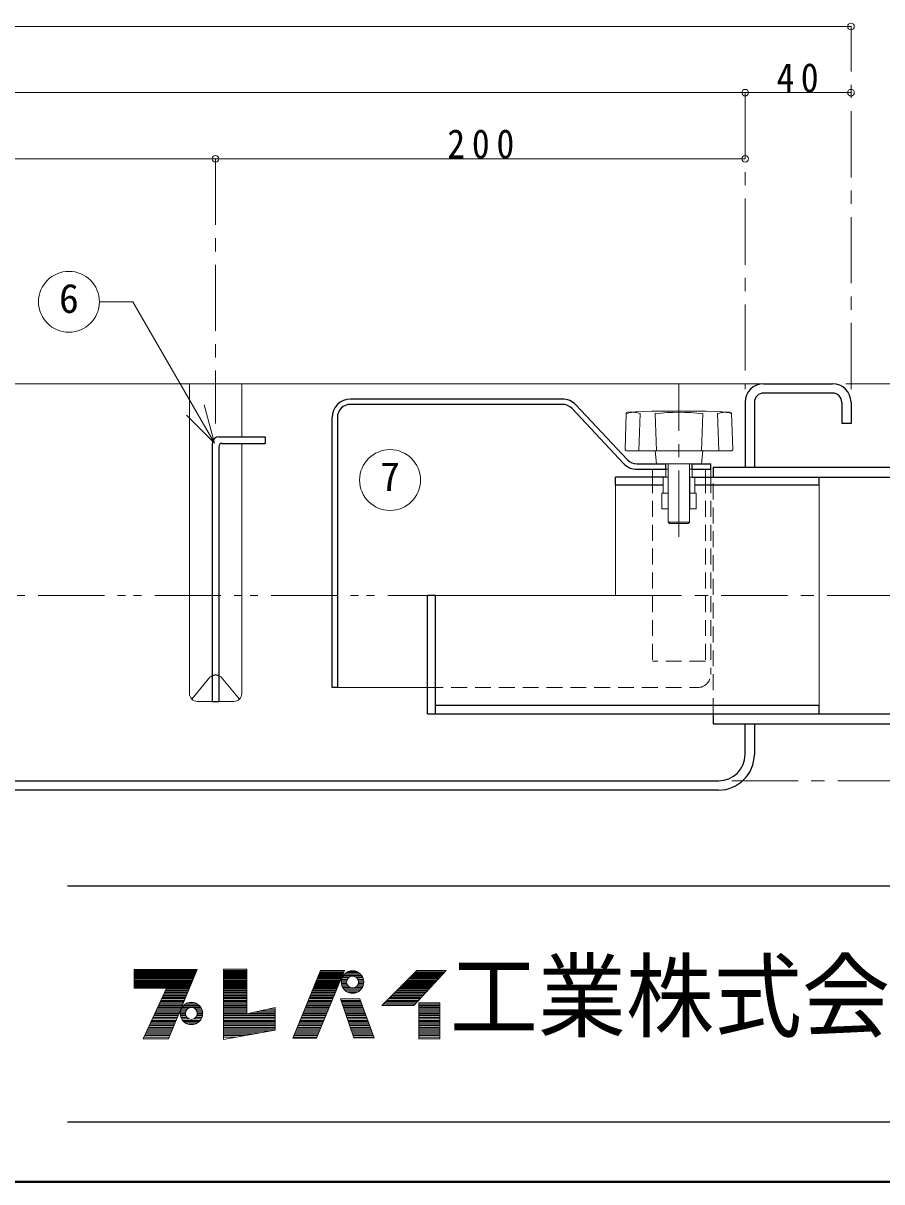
# Model space of a CAD drawing. Units: millimetres at full size, sheet at 1:5. Extents: x -1061 to 964, y -679 to 726.
# Drawn here: x -65.6 to 258.7, y -679 to -241.3 of the extents above; entities that cross this region are included whole.
import ezdxf
from ezdxf.enums import TextEntityAlignment as Align

# ---------------------------------------------------------------- set-up
doc = ezdxf.new("R2010")
doc.units = ezdxf.units.MM
doc.header["$LTSCALE"] = 5
doc.header["$PDMODE"] = 32
doc.header["$PDSIZE"] = 2.5
for name, pattern in [('CHAIN1', [8, 5, -1, 1, -1]), ('DASHED1', [1.8, 1.2, -0.6]), ('DOUBLE_CHAIN1', [8.8, 5, -1, 0.6, -0.6, 0.6, -1])]:
    doc.linetypes.add(name, pattern=pattern)
doc.layers.add('0-0', color=4, linetype='Continuous', lineweight=9)
doc.styles.add('ＭＳ ゴシック', font='')
doc.styles.get('ＭＳ ゴシック').set_extended_font_data('MS Gothic')

msp = doc.modelspace()

# ---------------------------------------------------------------- linework, layer by layer
at = {"layer": '0-0'}
for p, q in [((-632.901, -242.543), (247.099, -242.543)), ((-592.901, -267.543), (207.099, -267.543)), ((207.099, -267.543), (247.099, -267.543)), ((-597.901, -377.543), (214.099, -377.543)), ((158.099, -457.543), (158.099, -415.818)), ((178.099, -412.818), (177.999, -412.818)), ((186.199, -412.818), (186.099, -412.818)), ((90.099, -457.543), (158.099, -457.543))]:
    msp.add_line(p, q, dxfattribs=at)
at = {"layer": '0-0', "linetype": 'CHAIN1'}
for p, q in [((247.099, -379.543), (247.099, -242.543)), ((207.099, -267.543), (207.099, -379.543)), ((7.099, -292.543), (7.099, -392.543)), ((182.099, -435.318), (182.099, -377.818)), ((245.099, -377.543), (397.099, -377.543)), ((158.099, -457.543), (372.099, -457.543)), ((202.099, -527.543), (397.099, -527.543))]:
    msp.add_line(p, q, dxfattribs=at)
at = {"layer": '0-0', "color": 7, "lineweight": 18}
for p, q in [((-2.803, -494.543), (-2.803, -377.543)), ((17.002, -377.543), (17.002, -397.543)), ((6.704, -399.993), (-3.903, -389.386)), ((6.704, -399.993), (2.822, -385.504)), ((162.232, -388.753), (161.748, -402.3)), ((162.708, -388.271), (171.859, -387.83)), ((166.976, -402.818), (167.476, -388.818)), ((191.858, -387.818), (172.34, -387.818)), ((173.11, -388.818), (173.61, -402.818)), ((191.089, -388.818), (190.589, -402.818)), ((201.491, -388.271), (192.34, -387.83)), ((197.222, -402.818), (196.722, -388.818)), ((201.967, -388.753), (202.451, -402.3)), ((17.002, -400.043), (17.002, -494.543)), ((201.951, -402.818), (162.248, -402.818)), ((173.099, -402.818), (173.599, -407.818)), ((191.099, -402.818), (190.599, -407.818)), ((172.099, -412.818), (172.099, -409.818)), ((187.099, -407.818), (177.099, -407.818)), ((177.099, -409.818), (178.099, -409.818)), ((177.099, -409.818), (177.099, -412.818)), ((178.099, -429.818), (178.099, -407.818)), ((186.099, -429.818), (186.099, -407.818)), ((186.099, -409.818), (187.099, -409.818)), ((187.099, -409.818), (187.099, -412.818)), ((192.099, -412.818), (192.099, -409.818)), ((194.099, -412.818), (194.099, -409.818)), ((176.099, -418.818), (176.099, -412.818)), ((177.099, -412.818), (177.999, -412.818)), ((177.999, -424.818), (177.999, -412.818)), ((186.199, -412.818), (187.099, -412.818)), ((186.199, -424.818), (186.199, -412.818)), ((188.099, -418.818), (188.099, -412.818)), ((235.099, -502.268), (235.099, -412.818)), ((175.599, -418.818), (176.099, -418.818)), ((175.599, -424.818), (175.599, -418.818)), ((188.099, -418.818), (188.599, -418.818)), ((188.599, -424.818), (188.599, -418.818)), ((175.599, -424.818), (177.999, -424.818)), ((186.199, -424.818), (188.599, -424.818)), ((178.099, -429.818), (186.099, -429.818)), ((178.099, -429.818), (178.599, -430.318)), ((178.599, -430.318), (185.599, -430.318)), ((185.599, -430.318), (186.099, -429.818)), ((-1.929, -496.66), (4.968, -488.432)), ((16.128, -496.66), (9.231, -488.432)), ((87.099, -492.318), (53.099, -492.318)), ((14.002, -497.543), (0.197, -497.543)), ((-23.686, -599.143), (0.018, -599.143)), ((-23.686, -599.353), (-0.069, -599.353)), ((-23.686, -599.668), (-0.199, -599.668)), ((-10.666, -624.973), (0.149, -598.828)), ((10.124, -598.723), (10.124, -625.288)), ((18.839, -598.723), (10.124, -598.723)), ((10.124, -599.143), (18.839, -599.143)), ((10.124, -599.353), (18.839, -599.353)), ((10.124, -599.668), (18.839, -599.668)), ((46.769, -599.248), (36.269, -624.763)), ((45.194, -624.763), (55.799, -599.248)), ((46.596, -599.668), (55.624, -599.668)), ((46.769, -599.248), (55.799, -599.248)), ((57.12, -599.668), (60.567, -599.668)), ((81.944, -612.478), (94.229, -599.248)), ((82.679, -599.668), (93.839, -599.668)), ((-23.686, -599.983), (-0.329, -599.983)), ((-23.686, -600.298), (-0.459, -600.298)), ((-23.686, -600.718), (-0.633, -600.718)), ((-0.763, -601.033), (-23.686, -601.033)), ((-23.686, -601.348), (-0.894, -601.348)), ((-23.686, -601.663), (-1.024, -601.663)), ((-23.686, -601.978), (-1.154, -601.978)), ((-23.686, -602.293), (-1.285, -602.293)), ((-23.686, -602.503), (-1.372, -602.503)), ((-23.686, -602.923), (-1.545, -602.923)), ((-23.686, -603.238), (-1.676, -603.238)), ((-23.686, -603.553), (-1.806, -603.553)), ((-23.686, -603.868), (-1.936, -603.868)), ((10.124, -599.983), (18.839, -599.983)), ((10.124, -600.298), (18.839, -600.298)), ((10.124, -600.718), (18.839, -600.718)), ((10.124, -601.033), (18.839, -601.033)), ((10.124, -601.348), (18.839, -601.348)), ((10.124, -601.663), (18.839, -601.663)), ((10.124, -601.978), (18.839, -601.978)), ((10.124, -602.293), (18.839, -602.293)), ((10.124, -602.503), (18.839, -602.503)), ((10.124, -602.923), (18.839, -602.923)), ((10.124, -603.238), (18.839, -603.238)), ((10.124, -603.553), (18.839, -603.553)), ((10.124, -603.868), (18.839, -603.868)), ((44.879, -603.868), (53.878, -603.868)), ((44.997, -603.553), (54.009, -603.553)), ((45.127, -603.238), (54.14, -603.238)), ((45.256, -602.923), (54.271, -602.923)), ((45.429, -602.503), (54.446, -602.503)), ((45.516, -602.293), (54.533, -602.293)), ((45.645, -601.978), (54.664, -601.978)), ((45.775, -601.663), (54.795, -601.663)), ((45.904, -601.348), (54.926, -601.348)), ((46.034, -601.033), (55.057, -601.033)), ((46.164, -600.718), (55.188, -600.718)), ((46.337, -600.298), (55.362, -600.298)), ((46.466, -599.983), (55.484, -599.983)), ((54.594, -603.553), (56.594, -603.553)), ((54.614, -603.133), (56.633, -603.133)), ((54.626, -604.078), (56.656, -604.078)), ((54.7, -602.608), (56.802, -602.608)), ((54.896, -601.978), (57.237, -601.978)), ((55.091, -601.558), (57.803, -601.558)), ((55.421, -601.033), (62.266, -601.033)), ((55.775, -600.613), (61.913, -600.613)), ((56.383, -600.088), (61.305, -600.088)), ((62.596, -601.558), (59.884, -601.558)), ((62.791, -601.978), (60.45, -601.978)), ((62.987, -602.608), (60.886, -602.608)), ((63.061, -604.078), (61.032, -604.078)), ((63.073, -603.133), (61.054, -603.133)), ((61.094, -603.553), (63.094, -603.553)), ((78.479, -603.868), (89.939, -603.868)), ((78.794, -603.553), (90.231, -603.553)), ((79.109, -603.238), (90.554, -603.238)), ((79.424, -602.923), (90.816, -602.923)), ((79.844, -602.503), (91.206, -602.503)), ((80.054, -602.293), (91.401, -602.293)), ((80.369, -601.978), (91.694, -601.978)), ((80.684, -601.663), (91.986, -601.663)), ((80.999, -601.348), (92.279, -601.348)), ((81.314, -601.033), (92.571, -601.033)), ((81.629, -600.718), (92.864, -600.718)), ((82.049, -600.298), (93.254, -600.298)), ((82.364, -599.983), (93.546, -599.983)), ((-23.686, -604.183), (-2.066, -604.183)), ((-23.686, -604.498), (-2.197, -604.498)), ((-23.686, -604.813), (-2.327, -604.813)), ((-23.686, -605.128), (-2.457, -605.128)), ((-23.686, -605.443), (-2.588, -605.443)), ((-11.506, -605.863), (-23.686, -605.863)), ((-20.326, -624.973), (-11.506, -605.863)), ((-3.717, -608.173), (-12.573, -608.173)), ((-3.5, -607.648), (-12.33, -607.648)), ((-3.369, -607.333), (-12.185, -607.333)), ((-3.196, -606.913), (-11.991, -606.913)), ((-3.065, -606.598), (-11.846, -606.598)), ((-2.892, -606.178), (-11.652, -606.178)), ((-2.761, -605.863), (-11.506, -605.863)), ((10.124, -604.183), (18.839, -604.183)), ((10.124, -604.498), (18.839, -604.498)), ((10.124, -604.813), (18.839, -604.813)), ((10.124, -605.128), (18.839, -605.128)), ((10.124, -605.443), (18.839, -605.443)), ((10.124, -605.863), (18.839, -605.863)), ((10.124, -606.178), (18.839, -606.178)), ((10.124, -606.598), (18.839, -606.598)), ((10.124, -606.913), (18.839, -606.913)), ((10.124, -607.333), (18.839, -607.333)), ((10.124, -607.648), (18.839, -607.648)), ((10.124, -608.173), (18.839, -608.173)), ((43.096, -608.173), (52.089, -608.173)), ((43.312, -607.648), (52.307, -607.648)), ((43.441, -607.333), (52.438, -607.333)), ((43.614, -606.913), (52.613, -606.913)), ((43.744, -606.598), (52.744, -606.598)), ((43.917, -606.178), (52.918, -606.178)), ((44.046, -605.863), (53.049, -605.863)), ((44.219, -605.443), (53.224, -605.443)), ((44.349, -605.128), (53.355, -605.128)), ((44.479, -604.813), (53.486, -604.813)), ((44.608, -604.498), (53.617, -604.498)), ((44.738, -604.183), (53.747, -604.183)), ((54.725, -604.603), (56.854, -604.603)), ((54.896, -605.128), (57.237, -605.128)), ((55.149, -605.653), (58.036, -605.653)), ((55.501, -606.178), (62.186, -606.178)), ((55.879, -606.598), (61.809, -606.598)), ((56.709, -607.228), (60.978, -607.228)), ((57.706, -607.648), (59.981, -607.648)), ((62.539, -605.653), (59.651, -605.653)), ((62.791, -605.128), (60.45, -605.128)), ((62.962, -604.603), (60.834, -604.603)), ((74.174, -608.173), (85.941, -608.173)), ((74.699, -607.648), (86.429, -607.648)), ((75.014, -607.333), (86.721, -607.333)), ((75.434, -606.913), (87.111, -606.913)), ((75.749, -606.598), (87.404, -606.598)), ((76.169, -606.178), (87.794, -606.178)), ((76.484, -605.863), (88.086, -605.863)), ((76.904, -605.443), (88.476, -605.443)), ((77.219, -605.128), (88.769, -605.128)), ((77.534, -604.813), (89.061, -604.813)), ((77.849, -604.498), (89.354, -604.498)), ((78.164, -604.183), (89.646, -604.183)), ((-5.454, -612.373), (-14.511, -612.373)), ((-14.317, -611.953), (-5.281, -611.953)), ((-5.063, -611.428), (-14.075, -611.428)), ((-4.846, -610.903), (-13.833, -610.903)), ((-4.673, -610.483), (-13.639, -610.483)), ((-13.396, -609.958), (-4.455, -609.958)), ((-4.282, -609.538), (-13.203, -609.538)), ((-4.108, -609.118), (-12.976, -609.118)), ((-12.766, -608.593), (-3.891, -608.593)), ((-5.021, -612.373), (0.909, -612.373)), ((-4.517, -611.953), (0.405, -611.953)), ((-3.52, -611.428), (-0.593, -611.428)), ((10.124, -608.593), (18.839, -608.593)), ((10.124, -609.118), (18.839, -609.118)), ((10.124, -609.538), (18.839, -609.538)), ((10.124, -609.958), (18.839, -609.958)), ((10.124, -610.483), (18.839, -610.483)), ((10.124, -610.903), (18.839, -610.903)), ((10.124, -611.428), (18.839, -611.428)), ((10.124, -611.953), (18.839, -611.953)), ((10.124, -612.373), (18.839, -612.373)), ((41.367, -612.373), (50.343, -612.373)), ((41.54, -611.953), (50.518, -611.953)), ((41.756, -611.428), (50.736, -611.428)), ((41.972, -610.903), (50.954, -610.903)), ((42.149, -610.483), (51.129, -610.483)), ((42.359, -609.958), (51.347, -609.958)), ((42.534, -609.538), (51.522, -609.538)), ((42.707, -609.118), (51.696, -609.118)), ((42.923, -608.593), (51.915, -608.593)), ((54.26, -609.958), (61.612, -609.958)), ((54.443, -610.483), (61.806, -610.483)), ((54.589, -610.903), (61.961, -610.903)), ((54.771, -611.428), (62.154, -611.428)), ((54.953, -611.953), (62.348, -611.953)), ((55.099, -612.373), (62.503, -612.373)), ((67.034, -624.658), (61.574, -609.853)), ((69.869, -612.478), (81.944, -612.478)), ((70.394, -611.953), (82.431, -611.953)), ((70.919, -611.428), (82.919, -611.428)), ((71.444, -610.903), (83.406, -610.903)), ((71.864, -610.483), (83.796, -610.483)), ((72.389, -609.958), (84.284, -609.958)), ((72.809, -609.538), (84.674, -609.538)), ((73.229, -609.118), (85.064, -609.118)), ((73.754, -608.593), (85.551, -608.593)), ((83.834, -611.953), (91.814, -611.953)), ((83.834, -612.373), (91.814, -612.373)), ((-7.365, -616.993), (-16.643, -616.993)), ((-7.105, -616.363), (-16.336, -616.363)), ((-6.931, -615.943), (-16.159, -615.943)), ((-6.714, -615.418), (-15.916, -615.418)), ((-15.723, -614.998), (-6.54, -614.998)), ((-6.323, -614.473), (-15.48, -614.473)), ((-6.062, -613.843), (-15.189, -613.843)), ((-5.845, -613.318), (-14.947, -613.318)), ((-5.671, -612.898), (-14.753, -612.898)), ((-6.306, -615.418), (-4.306, -615.418)), ((-6.286, -614.998), (-4.267, -614.998)), ((-6.274, -615.943), (-4.244, -615.943)), ((-6.2, -614.473), (-4.098, -614.473)), ((-6.2, -616.363), (-4.098, -616.363)), ((-6.004, -613.843), (-3.663, -613.843)), ((-6.004, -616.993), (-3.663, -616.993)), ((-5.751, -613.318), (-2.864, -613.318)), ((-5.479, -612.898), (1.366, -612.898)), ((1.639, -613.318), (-1.249, -613.318)), ((1.891, -613.843), (-0.45, -613.843)), ((1.891, -616.993), (-0.45, -616.993)), ((2.087, -614.473), (-0.014, -614.473)), ((2.087, -616.363), (-0.014, -616.363)), ((2.161, -615.943), (0.132, -615.943)), ((2.173, -614.998), (0.154, -614.998)), ((0.194, -615.418), (2.194, -615.418)), ((10.124, -612.898), (18.839, -612.898)), ((10.124, -613.318), (18.839, -613.318)), ((10.124, -613.843), (18.839, -613.843)), ((10.124, -614.473), (18.839, -614.473)), ((10.124, -614.998), (18.839, -614.998)), ((10.124, -615.418), (18.839, -615.418)), ((10.124, -615.943), (29.654, -615.943)), ((10.124, -616.363), (29.654, -616.363)), ((10.124, -616.993), (29.654, -616.993)), ((29.654, -615.418), (19.779, -615.418)), ((29.654, -614.998), (21.66, -614.998)), ((29.654, -614.473), (24.011, -614.473)), ((29.654, -613.843), (26.832, -613.843)), ((39.466, -616.993), (48.423, -616.993)), ((39.725, -616.363), (48.685, -616.363)), ((39.898, -615.943), (48.86, -615.943)), ((40.114, -615.418), (49.079, -615.418)), ((40.287, -614.998), (49.252, -614.998)), ((40.503, -614.473), (49.471, -614.473)), ((40.762, -613.843), (49.732, -613.843)), ((40.979, -613.318), (49.951, -613.318)), ((41.151, -612.898), (50.125, -612.898)), ((55.282, -612.898), (62.697, -612.898)), ((55.428, -613.318), (62.852, -613.318)), ((55.61, -613.843), (63.045, -613.843)), ((55.829, -614.473), (63.277, -614.473)), ((56.012, -614.998), (63.471, -614.998)), ((56.158, -615.418), (63.626, -615.418)), ((56.34, -615.943), (63.82, -615.943)), ((56.486, -616.363), (63.974, -616.363)), ((56.705, -616.993), (64.207, -616.993)), ((83.834, -612.898), (91.814, -612.898)), ((83.834, -613.318), (91.814, -613.318)), ((83.834, -613.843), (91.814, -613.843)), ((83.834, -614.473), (91.814, -614.473)), ((83.834, -614.998), (91.814, -614.998)), ((83.834, -615.418), (91.814, -615.418)), ((83.834, -615.943), (91.814, -615.943)), ((83.834, -616.363), (91.814, -616.363)), ((83.834, -616.993), (91.814, -616.993)), ((-9.016, -620.983), (-18.485, -620.983)), ((-8.842, -620.563), (-18.291, -620.563)), ((-8.625, -620.038), (-18.049, -620.038)), ((-8.408, -619.513), (-17.806, -619.513)), ((-8.191, -618.988), (-17.564, -618.988)), ((-7.973, -618.463), (-17.322, -618.463)), ((-7.8, -618.043), (-17.128, -618.043)), ((-7.583, -617.518), (-16.886, -617.518)), ((-5.751, -617.518), (-2.864, -617.518)), ((-5.399, -618.043), (1.286, -618.043)), ((-5.021, -618.463), (0.909, -618.463)), ((-4.362, -618.988), (0.25, -618.988)), ((-3.194, -619.513), (-0.919, -619.513)), ((1.639, -617.518), (-1.249, -617.518)), ((10.124, -617.518), (29.654, -617.518)), ((10.124, -618.043), (29.654, -618.043)), ((10.124, -618.463), (29.654, -618.463)), ((10.124, -618.988), (29.654, -618.988)), ((10.124, -619.513), (29.654, -619.513)), ((10.124, -620.038), (29.654, -620.038)), ((10.124, -620.563), (29.654, -620.563)), ((10.124, -620.983), (29.654, -620.983)), ((37.824, -620.983), (46.765, -620.983)), ((37.997, -620.563), (46.939, -620.563)), ((38.213, -620.038), (47.158, -620.038)), ((38.429, -619.513), (47.376, -619.513)), ((38.645, -618.988), (47.594, -618.988)), ((38.861, -618.463), (47.812, -618.463)), ((39.034, -618.043), (47.987, -618.043)), ((39.25, -617.518), (48.205, -617.518)), ((56.887, -617.518), (64.4, -617.518)), ((57.059, -618.043), (64.594, -618.043)), ((57.216, -618.463), (64.749, -618.463)), ((57.398, -618.988), (64.943, -618.988)), ((57.581, -619.513), (65.136, -619.513)), ((57.763, -620.038), (65.33, -620.038)), ((57.946, -620.563), (65.523, -620.563)), ((58.092, -620.983), (65.678, -620.983)), ((83.834, -617.518), (91.814, -617.518)), ((83.834, -618.043), (91.814, -618.043)), ((83.834, -618.463), (91.814, -618.463)), ((83.834, -618.988), (91.814, -618.988)), ((83.834, -619.513), (91.814, -619.513)), ((83.834, -620.038), (91.814, -620.038)), ((83.834, -620.563), (91.814, -620.563)), ((83.834, -620.983), (91.814, -620.983)), ((-20.326, -624.973), (-10.666, -624.973)), ((-10.449, -624.448), (-20.084, -624.448)), ((-10.189, -623.818), (-19.793, -623.818)), ((-9.971, -623.293), (-19.551, -623.293)), ((-9.754, -622.768), (-19.309, -622.768)), ((-9.494, -622.138), (-19.018, -622.138)), ((-9.276, -621.613), (-18.776, -621.613)), ((10.124, -621.613), (29.654, -621.613)), ((10.124, -622.138), (27.356, -622.138)), ((10.124, -622.768), (23.91, -622.768)), ((10.124, -623.293), (21.037, -623.293)), ((10.124, -623.818), (18.165, -623.818)), ((10.124, -624.448), (14.719, -624.448)), ((45.194, -624.763), (36.269, -624.763)), ((36.398, -624.448), (45.325, -624.448)), ((36.658, -623.818), (45.586, -623.818)), ((36.874, -623.293), (45.805, -623.293)), ((37.09, -622.768), (46.023, -622.768)), ((37.349, -622.138), (46.285, -622.138)), ((37.565, -621.613), (46.503, -621.613)), ((58.31, -621.613), (65.911, -621.613)), ((58.529, -622.138), (66.104, -622.138)), ((58.712, -622.768), (66.337, -622.768)), ((58.894, -623.293), (66.53, -623.293)), ((59.077, -623.818), (66.724, -623.818)), ((59.296, -624.448), (66.956, -624.448)), ((59.369, -624.658), (67.034, -624.658)), ((83.834, -621.613), (91.814, -621.613)), ((83.834, -622.138), (91.814, -622.138)), ((83.834, -622.768), (91.814, -622.768)), ((83.834, -623.293), (91.814, -623.293)), ((83.834, -623.818), (91.814, -623.818)), ((83.834, -624.448), (91.814, -624.448))]:
    msp.add_line(p, q, dxfattribs=at)
at = {"layer": '0-0', "color": 5, "lineweight": 25}
for p, q in [((214.099, -377.543), (240.099, -377.543)), ((138.07, -383.318), (58.099, -383.318)), ((207.099, -384.543), (207.099, -409.043)), ((210.599, -384.543), (210.599, -409.043)), ((240.099, -381.043), (214.099, -381.043)), ((243.599, -384.543), (243.599, -392.543)), ((247.099, -384.543), (247.099, -392.543)), ((138.07, -385.318), (58.099, -385.318)), ((141.715, -386.896), (161.16, -407.609)), ((162.618, -406.241), (143.173, -385.527)), ((51.099, -492.318), (51.099, -390.318)), ((53.099, -390.318), (53.099, -492.318)), ((247.099, -392.543), (243.599, -392.543)), ((5.849, -400.043), (5.849, -497.543)), ((8.349, -401.293), (8.349, -497.543)), ((9.599, -400.043), (25.849, -400.043)), ((166.264, -407.818), (177.099, -407.818)), ((166.264, -409.818), (177.099, -409.818)), ((177.099, -409.818), (177.099, -407.818)), ((187.099, -407.818), (194.099, -407.818)), ((187.099, -409.818), (187.099, -407.818)), ((187.099, -409.818), (194.099, -409.818)), ((194.099, -409.818), (194.099, -407.818)), ((195.099, -409.043), (195.099, -412.818)), ((195.099, -409.043), (274.099, -409.043)), ((158.099, -415.818), (158.099, -412.818)), ((177.099, -412.818), (158.099, -412.818)), ((176.099, -415.818), (158.099, -415.818)), ((187.099, -412.818), (274.099, -412.818)), ((235.099, -415.818), (188.099, -415.818)), ((235.099, -415.818), (235.099, -412.818)), ((90.099, -457.543), (87.099, -457.543)), ((87.099, -502.268), (87.099, -457.543)), ((90.099, -502.268), (90.099, -457.543)), ((53.099, -492.318), (51.099, -492.318)), ((5.849, -497.543), (8.349, -497.543)), ((90.099, -498.918), (235.099, -498.918)), ((235.099, -502.268), (235.099, -498.918)), ((87.099, -502.268), (274.099, -502.268)), ((195.099, -502.268), (195.099, -506.043)), ((195.099, -506.043), (274.099, -506.043)), ((207.099, -517.543), (207.099, -506.043)), ((210.599, -506.043), (210.599, -517.543)), ((-582.901, -527.543), (197.099, -527.543)), ((197.099, -531.043), (-582.901, -531.043))]:
    msp.add_line(p, q, dxfattribs=at)
at = {"layer": '0-0', "linetype": 'DASHED1'}
for p, q in [((172.099, -412.818), (172.099, -482.318)), ((192.099, -412.818), (192.099, -482.318)), ((194.099, -412.818), (194.099, -487.318)), ((176.099, -418.818), (178.099, -418.818)), ((186.099, -418.818), (188.099, -418.818)), ((178.099, -424.818), (177.999, -424.818)), ((186.199, -424.818), (186.099, -424.818)), ((192.099, -482.318), (172.099, -482.318)), ((87.099, -492.318), (189.099, -492.318))]:
    msp.add_line(p, q, dxfattribs=at)
at = {"layer": '0-0', "color": 7, "linetype": 'DASHED1', "lineweight": 18}
msp.add_line((195.099, -502.268), (195.099, -412.818), dxfattribs=at)
at = {"layer": '0-0', "linetype": 'DOUBLE_CHAIN1'}
msp.add_line((-587.901, -457.543), (87.099, -457.543), dxfattribs=at)
at = {"layer": '0-0', "color": 6, "lineweight": 25}
for p, q in [((-48.901, -567.258), (941.099, -567.258)), ((941.099, -656.543), (-48.901, -656.543))]:
    msp.add_line(p, q, dxfattribs=at)
at = {"layer": '0-0', "color": 1, "lineweight": 40}
msp.add_line((963.599, -679.043), (-1061.401, -679.043), dxfattribs=at)
at = {"layer": '0-0'}
msp.add_lwpolyline([(-392.901, -292.543), (7.099, -292.543), (207.099, -292.543)], dxfattribs=at)
at = {"layer": '0-0', "color": 7, "lineweight": 18}
for points in [[(6.704, -399.993), (-24.15, -346.553), (-36.799, -346.553)], [(-23.686, -605.863), (-23.686, -598.828), (0.149, -598.828)], [(10.124, -625.288), (29.654, -621.718), (29.654, -613.213), (18.839, -615.628), (18.839, -598.723)], [(69.869, -612.478), (83.099, -599.248), (94.229, -599.248)], [(59.369, -624.658), (54.224, -609.853), (61.574, -609.853)]]:
    msp.add_lwpolyline(points, dxfattribs=at)
at = {"layer": '0-0', "color": 5, "lineweight": 25}
msp.add_lwpolyline([(8.349, -397.543), (25.849, -397.543), (25.849, -400.043)], dxfattribs=at)
at = {"layer": '0-0', "color": 7, "lineweight": 18}
msp.add_lwpolyline([(83.834, -611.428), (83.834, -624.973), (91.814, -624.973), (91.814, -611.428)], close=True, dxfattribs=at)
for centre, radius in [((-48.299, -346.553), 11.5), ((72.994, -413.905), 11.5), ((58.844, -603.553), 4.25), ((58.844, -603.553), 2.25), ((-2.056, -615.418), 4.25), ((-2.056, -615.418), 2.25)]:
    msp.add_circle(centre, radius, dxfattribs=at)
at = {"layer": '0-0', "color": 5, "lineweight": 25}
for centre, radius, start, end in [((214.099, -384.543), 7, 90, 180), ((240.099, -384.543), 7, 0, 90), ((58.099, -390.318), 7, 90, 180), ((138.07, -390.318), 7, 43.19126, 90), ((214.099, -384.543), 3.5, 90, 180), ((240.099, -384.543), 3.5, 0, 90), ((58.099, -390.318), 5, 90, 180), ((138.07, -390.318), 5, 43.19126, 90), ((8.349, -400.043), 2.5, 90, 180), ((9.599, -401.293), 1.25, 90, 180), ((166.264, -402.818), 5, 223.19126, 270), ((166.264, -402.818), 7, 223.19126, 270), ((197.099, -517.543), 10, 270, 0), ((197.099, -517.543), 13.5, 270, 0)]:
    msp.add_arc(centre, radius, start, end, dxfattribs=at)
at = {"layer": '0-0', "color": 7, "lineweight": 18}
for centre, radius, start, end in [((164.853, -395.45), 7.132, 68.41749, 111.58251), ((162.732, -388.771), 0.5, 92.76051, 177.95459), ((172.34, -397.818), 10, 90, 92.76051), ((182.099, -469.374), 81.055, 83.6327, 96.3673), ((191.858, -397.818), 10, 87.23949, 90), ((199.346, -395.45), 7.132, 68.41749, 111.58251), ((201.467, -388.771), 0.5, 2.04541, 87.23949), ((162.248, -402.318), 0.5, 177.95459, 270), ((201.951, -402.318), 0.5, 270, 2.04541), ((7.099, -490.543), 3, 114.62432, 135.27973), ((7.099, -490.543), 3, 44.72027, 65.37568), ((0.197, -494.543), 3, 180, 270), ((14.002, -494.543), 3, 270, 0)]:
    msp.add_arc(centre, radius, start, end, dxfattribs=at)
at = {"layer": '0-0', "linetype": 'DASHED1'}
for centre, radius, start, end in [((7.099, -490.543), 3, 65.37568, 114.62432), ((189.099, -487.318), 5, 270, 0)]:
    msp.add_arc(centre, radius, start, end, dxfattribs=at)
at = {"layer": '0-0'}
for p in [(247.099, -242.543), (207.099, -267.543), (247.099, -267.543), (7.099, -292.543), (207.099, -292.543)]:
    msp.add_point(p, dxfattribs=at)

# ---------------------------------------------------------------- texts
at = {"layer": '0-0', "color": 7, "style": 'ＭＳ ゴシック'}
for s, p in [('6', (-52.049, -354.053)), ('7', (69.244, -421.405))]:
    msp.add_text(s, height=11, dxfattribs=at).set_placement(p, align=Align.BOTTOM_LEFT)
at = {"layer": '0-0', "color": 7, "style": 'ＭＳ ゴシック', "width": 0.95}
msp.add_text('工業株式会社', height=25.66, dxfattribs=at).set_placement((95.564, -629.4), align=Align.BOTTOM_LEFT)
at = {"layer": '0-0', "color": 7, "char_height": 11, "attachment_point": 7, "style": 'ＭＳ ゴシック'}
for s, insert in [('\\T1.36;\\W0.9;40', (218.974, -267.543)), ('\\T1.38;\\W0.9;200', (94.599, -292.543))]:
    msp.add_mtext(s, dxfattribs=dict(at, insert=insert))

doc.saveas('drawing.dxf')
